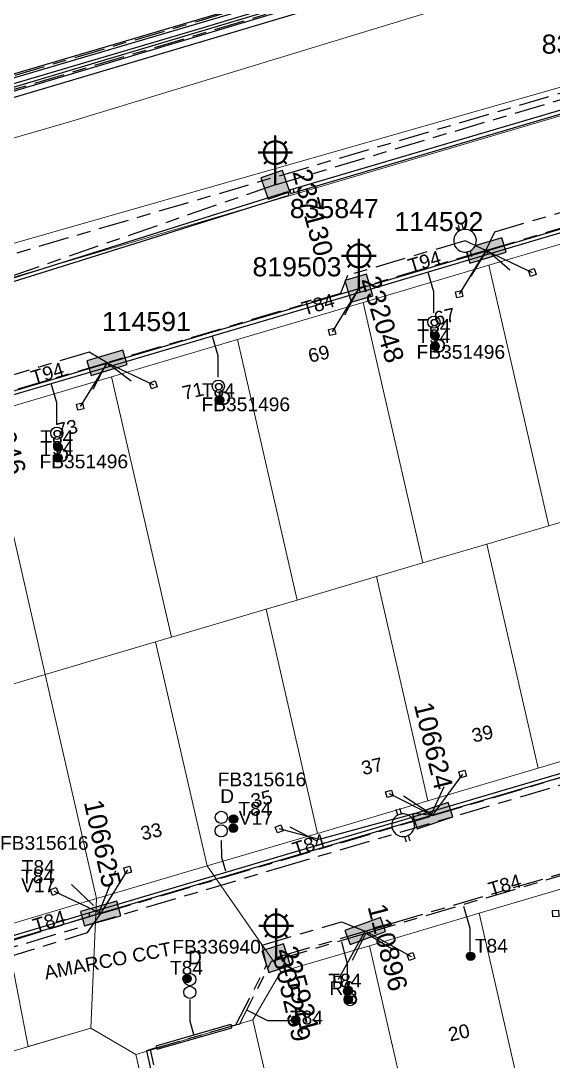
# Model space of a CAD drawing. Header units: metres. Extents: x 303957 to 307239, y 6268736 to 6272503.
# Drawn here: x 305958.5 to 306028.3, y 6269649.5 to 6269785.8 of the extents above; entities that cross this region are included whole.
import ezdxf
from ezdxf.enums import TextEntityAlignment as Align

# ---------------------------------------------------------------- set-up
doc = ezdxf.new("R2010")
doc.units = ezdxf.units.M
doc.linetypes.add('Cable Exist UG', pattern=[8.2, 4, -1.2, 1.8, -1.2])
doc.layers.get('0').update_dxf_attribs({"color": 6})
for name, color, linetype, lineweight in [('Cadastre Land Parcels_SP_EXT', 9, 'Continuous', 5), ('Cadastre Roads_SP_EXT', 9, 'Continuous', 5), ('Cadastre Roads_SP_NEW', 2, 'Continuous', 5)]:
    doc.layers.add(name, color=color, linetype=linetype, lineweight=lineweight)
for name, color, linetype in [('Duct_SP_EXT', 7, 'Continuous'), ('Equip_LV_EXT', 7, 'Continuous'), ('Equip_SP_SL_EXT', 7, 'Continuous'), ('Mains_HV_EXT', 7, 'Continuous'), ('Mains_HV_MOD', 3, 'Continuous'), ('Mains_LV_EXT', 7, 'Continuous'), ('Mains_LV_SL_EXT', 7, 'Continuous'), ('Mains_SL_MOD', 3, 'Continuous'), ('Mains_TR_MOD', 3, 'Continuous'), ('Services_SP_EXT', 7, 'Continuous'), ('SupportsUG_SP_LV_EXT', 7, 'Continuous'), ('SupportsUG_SP_LV_SL_EXT', 7, 'Continuous'), ('Trench_SP_EXT', 7, 'Continuous')]:
    doc.layers.add(name, color=color, linetype=linetype)
doc.styles.add('COLUMN_LABEL', font='arial.ttf')
doc.styles.add('iecARIAL', font='arial.ttf', dxfattribs={"height": 2})
doc.styles.add('POLE_LABEL', font='arial.ttf')
doc.styles.get("Standard").update_dxf_attribs({"font": 'arial.ttf'})
doc.linetypes.add('Cable P UG', pattern='A,6,-0.5,["P",Standard,S=1.7,R=0,X=0.5,Y=-1],-2.9', length=9.4)

# ---------------------------------------------------------------- blocks, each defined once
blk = doc.blocks.new('COLUMN_EXT')
blk.add_hatch(color=256).paths.add_polyline_path([(-1.49, 1.48), (-1.49, -1.49), (1.48, -1.49), (1.48, 1.48)])
blk.add_lwpolyline([(-1.49, -1.49), (1.48, -1.49), (1.48, 1.48), (-1.49, 1.48)], close=True)
for tag, height, style, flags, p in [('ASSET_NUM', 2.5, 'COLUMN_LABEL', 8, (2, 2)), ('STRUCTURE_PLANT_NUMBER', 0.2, 'POLE_LABEL', 9, (1.81, 0.03)), ('STREET_CODE', 0.2, 'COLUMN_LABEL', 9, (1.81, -0.2))]:
    blk.add_attdef(tag, text='', height=height, dxfattribs=dict(style=style, flags=flags)).set_placement(p, align=Align.MIDDLE_LEFT)
at = {"flags": 9}
for tag, p in [('COLUMN_TYPE', (1.81, -0.4)), ('OWNED_BY', (1.81, -0.6)), ('STATE', (1.81, -0.8)), ('USAGE', (1.81, -1)), ('LEGEND', (1.81, -1.2)), ('LOCATION', (1.81, -1.4)), ('STREETNAME', (1.81, -1.6)), ('SUBURB', (1.81, -1.8)), ('NOTES', (1.81, -2))]:
    blk.add_attdef(tag, text='', height=0.2, dxfattribs=at).set_placement(p, align=Align.MIDDLE_LEFT)
at = {"flags": 1}
blk.add_attdef('Z', (1.81, -2.35), '', height=0.2, dxfattribs=at)
blk = doc.blocks.new('PILLAR_EXT')
blk.add_hatch(color=256).paths.add_polyline_path([(-2.475, 0.99), (-2.475, -0.99), (2.475, -0.99), (2.475, 0.99)])
blk.add_lwpolyline([(-2.475, -0.99), (2.475, -0.99), (2.475, 0.99), (-2.475, 0.99)], close=True)
at = {"style": 'iecARIAL', "flags": 8}
blk.add_attdef('ASSET_NUM', (1.5, 3.5), '', height=2.5, dxfattribs=at)
for tag, p, flags in [('OWNED_BY', (0, -0.2), 9), ('STATE', (0, -0.4), 9), ('SUPPORT_TYPE', (0, -0.6), 9), ('USAGE', (0, -0.8), 9), ('LEGEND', (0, -1), 9), ('LOCATION', (0, -1.2), 9), ('NOTES', (0, -1.4), 9), ('STREETNAME', (0, -1.8), 9), ('SUBURB', (0, -2), 1), ('PARENT', (0, -1.6), 9)]:
    blk.add_attdef(tag, p, '', height=0.2, dxfattribs=dict(flags=flags))
blk = doc.blocks.new('DUCT_EXT')
blk.add_circle((0, 0.8), 0.8)
at = {"flags": 1}
blk.add_attdef('Z', (0, 0), '', height=0.2, dxfattribs=at)
at = {"flags": 9}
for tag, p in [('DUCT_CODE', (0, 0)), ('XSECT_TYPE', (0, -0.2)), ('STATE', (0, -0.6)), ('FB_REFERENCE', (0, -0.4)), ('NOTES', (0, -0.8))]:
    blk.add_attdef(tag, text='', height=0.2, dxfattribs=at).set_placement(p, align=Align.MIDDLE_LEFT)
blk = doc.blocks.new('SL_LANTERN_EXT')
at = {"lineweight": 40}
for p, q in [((-1.46, 5.68), (-1.06, 5.28)), ((0, 1.97), (0, 6.47)), ((1.46, 5.68), (1.06, 5.28)), ((-2.25, 4.22), (2.25, 4.22)), ((-1.46, 2.76), (-1.06, 3.16)), ((1.46, 2.76), (1.06, 3.16)), ((0, 0), (0, 2.72))]:
    blk.add_line(p, q, dxfattribs=at)
blk.add_circle((0, 4.22), 1.5, dxfattribs=at)
at = {"style": 'iecARIAL', "flags": 8}
blk.add_attdef('ASSET_NUM', (1.5, 1.5), '', height=2.5, dxfattribs=at)
for tag, p, height, flags in [('CONSTRUCTED_VOLTAGE', (0.98, -0.65), 0.2, 9), ('CONTROL_TYPE', (0.98, -0.85), 0.2, 9), ('LANTERN_PURPOSE', (0.98, -1.05), 0.2, 9), ('LANTERN_TYPE', (0.98, -1.25), 0.2, 9), ('NO_PHASES', (0.98, -1.45), 0.2, 9), ('LNUMBER', (2.18, -3.25), 2.5, 8), ('OPERATING_VOLTAGE', (0.98, -1.65), 0.2, 9), ('ORIENTATION', (0.98, -1.85), 0.2, 9), ('OWNED_BY', (0.98, -2.05), 0.2, 9), ('STATE', (0.98, -2.25), 0.2, 9), ('USAGE', (0.98, -2.45), 0.2, 9), ('CEXIST', (0.98, -2.65), 0.2, 9), ('CNEW', (0.98, -2.85), 0.2, 9), ('CNUMBER', (0.98, -3.05), 0.2, 9), ('CREMOVE', (0.98, -3.25), 0.2, 9), ('CREPLACE', (0.98, -3.45), 0.2, 9), ('LKINGHEIGHT', (0.98, -3.65), 0.2, 9), ('LBRACKET', (0.98, -3.85), 0.2, 9), ('LBRACKETVOCAB', (0.98, -4.05), 0.2, 9), ('LCATEGORY', (0.98, -4.25), 0.2, 9), ('LCHARGE1', (0.98, -4.45), 0.2, 9), ('LCHARGE1PERCENT', (0.98, -4.65), 0.2, 9), ('LCHARGE2', (0.98, -4.85), 0.2, 9), ('LCHARGE2PERCENT', (0.98, -5.05), 0.2, 9), ('LCHARGE3', (0.98, -5.25), 0.2, 9), ('LCHARGE3PERCENT', (0.98, -5.45), 0.2, 9), ('LEXIST', (0.98, -5.65), 0.2, 9), ('LLAMP', (0.98, -5.85), 0.2, 9), ('LLAMPVOCAB', (0.98, -6.05), 0.2, 9), ('LMAST', (0.98, -6.25), 0.2, 9), ('LMASTVOCAB', (0.98, -6.45), 0.2, 9), ('LNEW', (0.98, -6.65), 0.2, 9), ('LANTNUMBER', (0.98, -6.85), 0.2, 9), ('LOUTREACH', (0.98, -7.25), 0.2, 9), ('LOUTREACHVOCAB', (0.98, -7.45), 0.2, 9), ('LRATECODE', (0.98, -7.65), 0.2, 9), ('LREMOVE', (0.98, -7.85), 0.2, 9), ('LREPLACE', (0.98, -8.05), 0.2, 9), ('LTYPE', (0.98, -8.25), 0.2, 9), ('STREETNAME', (0.98, -9.25), 0.2, 9), ('SUBURB', (0.98, -9.45), 0.2, 1), ('LTYPEVOCAB', (0.98, -8.45), 0.2, 9), ('LEGEND', (0.98, -8.65), 0.2, 9), ('LOCATION', (0.98, -8.85), 0.2, 9), ('NOTES', (0.98, -9.05), 0.2, 9)]:
    blk.add_attdef(tag, p, '', height=height, dxfattribs=dict(flags=flags))
blk = doc.blocks.new('CCP_EXT')
at = {"flags": 9}
for tag, p in [('LEGEND', (0, -1.4)), ('STATE', (0, -1.8)), ('LIFE_SUPPORT', (0, -1.6)), ('NOTES', (0, -2))]:
    blk.add_attdef(tag, text='', height=0.2, dxfattribs=at).set_placement(p, align=Align.MIDDLE_LEFT)
blk.add_wipeout([(0, 0.57), (0.57, 0), (0, -0.57), (-0.57, 0)])
blk.add_lwpolyline([(-0.57, 0), (0, 0.57), (0.57, 0), (0, -0.57), (-0.57, 0)])
at = {"flags": 1}
blk.add_attdef('Z', (0, 0), '', height=0.2, dxfattribs=at)
at = {"flags": 9}
for tag, p in [('CCP_TYPE', (0, 0)), ('CONSTRUCTED_VOLTAGE', (0, -0.2)), ('OPERATING_VOLTAGE', (0, -0.6)), ('ORIENTATION', (0, -0.8)), ('OWNED_BY', (0, -1)), ('NO_PHASES', (0, -0.4)), ('USAGE', (0, -1.2))]:
    blk.add_attdef(tag, text='', height=0.2, dxfattribs=at).set_placement(p, align=Align.MIDDLE_LEFT)
blk = doc.blocks.new('LV_UG_LINKS_OPEN_EXT')
blk.add_wipeout([(-0.25, 1.47), (-0.43, 1.43), (-0.61, 1.36), (-0.77, 1.28), (-0.93, 1.17), (-1.07, 1.05), (-1.19, 0.9), (-1.29, 0.75), (-1.38, 0.58), (-1.44, 0.4), (-1.48, 0.22), (-1.49, 0.03), (-1.49, -0.16), (-1.45, -0.34), (-1.4, -0.52), (-1.32, -0.69), (-1.23, -0.85), (-1.11, -1), (-0.98, -1.13), (-0.83, -1.24), (-0.66, -1.34), (-0.49, -1.41), (-0.31, -1.46), (-0.13, -1.49), (0.06, -1.49), (0.25, -1.47), (0.43, -1.43), (0.61, -1.36), (0.77, -1.28), (0.93, -1.17), (1.07, -1.05), (1.19, -0.9), (1.29, -0.75), (1.38, -0.58), (1.44, -0.4), (1.48, -0.22), (1.49, -0.03), (1.49, 0.16), (1.45, 0.34), (1.4, 0.52), (1.32, 0.69), (1.23, 0.85), (1.11, 1), (0.98, 1.13), (0.83, 1.24), (0.66, 1.34), (0.49, 1.41), (0.31, 1.46), (0.13, 1.49), (-0.06, 1.49)])
for p, q in [((-0.25, 1.47), (-0.25, 2.22)), ((0.25, 1.47), (0.25, 2.22)), ((-0.25, -1.47), (-0.25, -2.22)), ((0.25, -1.47), (0.25, -2.22))]:
    blk.add_line(p, q)
blk.add_lwpolyline([(0, -1.49, 1), (0, 1.49, 1)], format="xyb", close=True)
at = {"flags": 9}
for tag, p in [('ACTUAL_STATUS', (0, 0)), ('CONSTRUCTED_VOLTAGE', (0, -0.2)), ('OPERATING_VOLTAGE', (0, -0.6)), ('ORIENTATION', (0, -0.8)), ('STATE', (0, -1)), ('SWITCH_TYPE', (0, -1.2)), ('NO_PHASES', (0, -0.4)), ('USAGE', (0, -1.4)), ('NOTES', (0, -1.6))]:
    blk.add_attdef(tag, text='', height=0.2, dxfattribs=at).set_placement(p, align=Align.MIDDLE_LEFT)
at = {"flags": 1}
blk.add_attdef('Z', (0, 0), '', height=0.2, dxfattribs=at)
blk = doc.blocks.new('CABLE_LARGE_EXT')
h = blk.add_hatch(color=256)
edge = h.paths.add_edge_path()
edge.add_arc((0, 0.55), 0.55, 0, 360)
blk.add_circle((0, 0.55), 0.55)
at = {"flags": 1}
blk.add_attdef('Z', (0, 0), '', height=0.2, dxfattribs=at)
at = {"flags": 9}
for tag, p in [('COND_CODE', (0, 0)), ('STATE', (0, -0.4)), ('XSECT_SIZE', (0, -0.6)), ('FB_REFERENCE', (0, -0.2)), ('NOTES', (0, -0.8))]:
    blk.add_attdef(tag, text='', height=0.2, dxfattribs=at).set_placement(p, align=Align.MIDDLE_LEFT)

msp = doc.modelspace()

# ---------------------------------------------------------------- linework, layer by layer
at = {"layer": 'Cadastre Land Parcels_SP_EXT', "linetype": 'Continuous'}
for points in [[(305913.44, 6269739.21), (305938.19, 6269746.52), (306097.83, 6269793.68), (306108.72, 6269796.94), (306103.63, 6269814.95), (305965.24, 6269772.68), (305896.87, 6269752.9), (305899.58, 6269735.11), (305913.44, 6269739.21)], [(306034.04, 6269721.57), (306044.18, 6269724.56), (306036.35, 6269758.68), (306019.87, 6269753.81), (306027.7, 6269719.69), (306034.04, 6269721.57)], [(306019.58, 6269717.29), (306027.7, 6269719.69), (306019.87, 6269753.81), (306003.39, 6269748.94), (306011.22, 6269714.82), (306019.58, 6269717.29)], [(306005.12, 6269713.02), (306011.22, 6269714.82), (306003.39, 6269748.94), (305986.91, 6269744.07), (305994.74, 6269709.95), (306005.12, 6269713.02)], [(305990.66, 6269708.74), (305994.74, 6269709.95), (305986.91, 6269744.07), (305970.43, 6269739.2), (305978.26, 6269705.08), (305990.66, 6269708.74)], [(305976.2, 6269704.47), (305978.26, 6269705.08), (305970.43, 6269739.2), (305953.9, 6269734.31), (305961.73, 6269700.2), (305976.2, 6269704.47)], [(305961.73, 6269700.2), (305953.9, 6269734.31), (305941.88, 6269730.76), (305938.21, 6269724.47), (305944.92, 6269695.23), (305961.73, 6269700.2)], [(306040.78, 6269692.2), (306034.04, 6269721.57), (306027.7, 6269719.69), (306019.58, 6269717.29), (306026.32, 6269687.93), (306040.78, 6269692.2)], [(306026.32, 6269687.93), (306019.58, 6269717.29), (306011.22, 6269714.82), (306005.12, 6269713.02), (306011.86, 6269683.66), (306026.32, 6269687.93)], [(306011.86, 6269683.66), (306005.12, 6269713.02), (305994.74, 6269709.95), (305990.66, 6269708.74), (305997.4, 6269679.38), (306011.86, 6269683.66)], [(305997.4, 6269679.38), (305990.66, 6269708.74), (305978.26, 6269705.08), (305976.2, 6269704.47), (305982.94, 6269675.11), (305997.4, 6269679.38)], [(305982.94, 6269675.11), (305976.2, 6269704.47), (305961.73, 6269700.2), (305968.47, 6269670.83), (305982.94, 6269675.11)], [(305968.47, 6269670.83), (305961.73, 6269700.2), (305944.92, 6269695.23), (305950.54, 6269670.74), (305956.45, 6269667.28), (305968.47, 6269670.83)], [(306039.7, 6269643.8), (306032.96, 6269673.16), (306018.59, 6269668.91), (306025.32, 6269639.56), (306039.7, 6269643.8)], [(306025.32, 6269639.56), (306018.59, 6269668.91), (306004.22, 6269664.67), (306010.95, 6269635.31), (306025.32, 6269639.56)], [(306010.95, 6269635.31), (306004.22, 6269664.67), (305992.62, 6269661.24), (305988.95, 6269654.96), (305994.58, 6269630.47), (306010.95, 6269635.31)], [(305976.59, 6269637.4), (305973.6, 6269650.42), (305967.69, 6269653.88), (305943.71, 6269646.79), (305947.39, 6269630.71), (305976.59, 6269637.4)]]:
    msp.add_lwpolyline(points, close=True, dxfattribs=at)
at = {"layer": 'Cadastre Roads_SP_EXT', "linetype": 'Continuous'}
msp.add_lwpolyline([(306000.2, 6269605.99), (305994.58, 6269630.47), (305988.95, 6269654.96), (305973.6, 6269650.42), (305984.81, 6269601.61), (306000.2, 6269605.99)], close=True, dxfattribs=at)
at = {"layer": 'Duct_SP_EXT'}
for p, q in [((306032.4, 6269800.91), (305946.6, 6269775.61)), ((306032.54, 6269800.45), (305946.74, 6269775.15)), ((306002.61, 6269790.6), (305952.44, 6269775.58)), ((306002.74, 6269790.14), (305952.59, 6269775.12)), ((305994.21, 6269763.81), (306042.02, 6269777.92)), ((305994.34, 6269763.35), (306042.16, 6269777.46)), ((306019.57, 6269755.72), (306052.14, 6269765.37)), ((306019.7, 6269755.26), (306052.27, 6269764.91)), ((305945, 6269748.24), (305993.53, 6269763.45)), ((305945.14, 6269747.78), (305993.68, 6269763)), ((305993.53, 6269763.45), (305993.61, 6269763.23)), ((305993.68, 6269763), (305993.61, 6269763.23)), ((305993.76, 6269763.68), (305994.21, 6269763.81)), ((305993.76, 6269763.68), (305993.83, 6269763.45)), ((305993.9, 6269763.22), (305993.83, 6269763.45)), ((305993.9, 6269763.22), (305994.34, 6269763.35)), ((305994.21, 6269763.81), (305994.27, 6269763.58)), ((305994.34, 6269763.35), (305994.27, 6269763.58)), ((306019.57, 6269755.72), (306019.63, 6269755.49)), ((306019.57, 6269755.72), (306019.63, 6269755.49)), ((306019.7, 6269755.26), (306019.63, 6269755.49)), ((306019.7, 6269755.26), (306019.63, 6269755.49)), ((306002.85, 6269750.76), (306002.92, 6269750.53)), ((306002.85, 6269750.76), (306002.92, 6269750.53)), ((306002.99, 6269750.3), (306002.92, 6269750.53)), ((306002.99, 6269750.3), (306002.92, 6269750.53)), ((305955.88, 6269736.84), (305969.96, 6269741.01)), ((305969.96, 6269741.01), (305970.03, 6269740.78)), ((305969.96, 6269741.01), (305970.03, 6269740.78)), ((305970.1, 6269740.55), (305970.03, 6269740.78)), ((305970.1, 6269740.55), (305970.03, 6269740.78)), ((306012.12, 6269682.19), (306012.19, 6269681.96)), ((306012.13, 6269682.19), (306012.19, 6269681.96)), ((306012.26, 6269681.73), (306012.19, 6269681.96)), ((306012.26, 6269681.73), (306012.19, 6269681.96)), ((305957.41, 6269665.98), (305967.46, 6269668.96)), ((305957.55, 6269665.52), (305967.6, 6269668.5)), ((305967.46, 6269668.96), (305968.78, 6269669.37)), ((305967.46, 6269668.96), (305967.53, 6269668.73)), ((305967.6, 6269668.5), (305967.53, 6269668.73)), ((305967.6, 6269668.5), (305968.92, 6269668.91)), ((305968.78, 6269669.37), (305968.85, 6269669.14)), ((305968.78, 6269669.37), (305968.85, 6269669.14)), ((305968.92, 6269668.91), (305968.85, 6269669.14)), ((305968.92, 6269668.91), (305968.85, 6269669.14)), ((305976.27, 6269651.57), (305986.05, 6269654.38)), ((305976.41, 6269651.11), (305986.18, 6269653.92)), ((305986.05, 6269654.38), (305986.11, 6269654.15)), ((305986.18, 6269653.92), (305986.11, 6269654.15)), ((305976.27, 6269651.57), (305976.34, 6269651.34)), ((305976.41, 6269651.11), (305976.34, 6269651.34))]:
    msp.add_line(p, q, dxfattribs=at)
for points in [[(306012.63, 6269747.57), (306012.63, 6269750.34), (306011.92, 6269752.86)], [(305984.39, 6269739.17), (305984.39, 6269741.94), (305983.67, 6269744.46)], [(305963.24, 6269733.01), (305963.24, 6269735.78), (305962.52, 6269738.3)], [(305984.79, 6269678.46), (305984.85, 6269676.26), (305985.34, 6269674.47)], [(306017.42, 6269663.92), (306017.42, 6269666.9), (306016.59, 6269669.8)], [(305980.68, 6269657.63), (305980.69, 6269654.8), (305981.16, 6269653.09)], [(305993.92, 6269654.83), (305990.89, 6269654.83), (305988.25, 6269656.16)]]:
    msp.add_lwpolyline(points, dxfattribs=at)
at = {"layer": 'Mains_LV_EXT', "linetype": 'Cable Exist UG'}
for points in [[(305906.3, 6269650.39), (305931.51, 6269657.85), (305953.95, 6269664.43), (305956.5, 6269663.07), (305967.26, 6269666.4), (305969.01, 6269668.87)], [(305968.96, 6269668.91), (305956.44, 6269665.05), (305948.78, 6269669.06)]]:
    msp.add_lwpolyline(points, dxfattribs=at)
at = {"layer": 'Mains_LV_SL_EXT', "linetype": 'Cable Exist UG'}
msp.add_lwpolyline([(305991.99, 6269663.05), (305992.57, 6269663.31), (305992.57, 6269663.31), (306003.63, 6269666.56)], dxfattribs=at)
at = {"layer": 'Mains_SL_MOD', "linetype": 'Cable Exist UG'}
for points in [[(305991.88, 6269764.35), (306040.95, 6269779.01)], [(305991.88, 6269764.35), (305946.26, 6269748.56), (305944.56, 6269749.06)]]:
    msp.add_lwpolyline(points, dxfattribs=at)
at = {"layer": 'Mains_TR_MOD', "linetype": 'Cable Exist UG'}
for points in [[(305940.57, 6269773.69), (305949.92, 6269776.38), (305981.75, 6269785.79), (305992.18, 6269788.93), (306045.59, 6269804.54), (306056.21, 6269807.69), (306084.46, 6269816.06), (306098.57, 6269820.24), (306104.54, 6269822.12), (306104.54, 6269822.12, 0.431297), (306109.14, 6269831.1), (306109.14, 6269831.1), (306051.46, 6270016.79), (306051.46, 6270016.79, -0.333496), (306053.67, 6270025.96), (306053.67, 6270025.96), (306067.73, 6270030.29), (306104.87, 6270041.57), (306104.87, 6270041.57, -0.242577), (306109.57, 6270037.48), (306109.57, 6270037.48), (306121.37, 6269999.26), (306128.73, 6269975.58)], [(305929.03, 6269768.4), (305933.97, 6269769.76), (305952.52, 6269775.33), (306027.51, 6269797.66), (306060.51, 6269807.07), (306082.33, 6269813.43), (306105.42, 6269820.04), (306108.5, 6269822.2), (306108.5, 6269822.2, 0.191335), (306111.38, 6269827.75), (306111.38, 6269827.75), (306111.09, 6269831.78), (306111.09, 6269831.78, 0.101126), (306111.03, 6269832.39), (306111.03, 6269832.39), (306053.24, 6270017.92)]]:
    msp.add_lwpolyline(points, format="xyb", dxfattribs=at)
at = {"layer": 'Trench_SP_EXT', "linetype": 'Cable Exist UG'}
for points in [[(306019.58, 6269755.81), (306017.11, 6269751.72)], [(306019.58, 6269755.81), (306023.01, 6269752.86)], [(306002.82, 6269750.82), (306000.71, 6269746.82)], [(305969.8, 6269741.08), (305967.68, 6269736.97)], [(305969.8, 6269741.08), (305973.48, 6269738.27)], [(306008.69, 6269684.3), (306012.34, 6269681.91), (306014.15, 6269685.85)], [(305968.85, 6269669.14), (305970.97, 6269674.5)], [(305965.17, 6269672.7), (305968.85, 6269669.14)], [(305992.2, 6269662.88), (306003.73, 6269666.3)], [(306003.73, 6269666.3), (306001.74, 6269662.36)], [(306003.77, 6269666.31), (306007.5, 6269664.09)], [(305986.11, 6269654.15), (305987.22, 6269654.44), (305991.39, 6269662.64), (305992.2, 6269662.88)], [(305976.34, 6269651.34), (305974.99, 6269650.89), (305977.97, 6269638.06)]]:
    msp.add_lwpolyline(points, dxfattribs=at)

# ---------------------------------------------------------------- block references
at = {"layer": 'Duct_SP_EXT'}
for name, p, rotation in [('DUCT_EXT', (306011.86, 6269746.36), 269.7359660294992), ('CABLE_LARGE_EXT', (306012.26, 6269744.55), 269.9999999999998), ('CABLE_LARGE_EXT', (306012.26, 6269743.21), 269.9999999999998), ('DUCT_EXT', (305983.61, 6269737.96), 269.7359660294992), ('CABLE_LARGE_EXT', (305984.02, 6269736.15), 269.9999999999998), ('DUCT_EXT', (305962.46, 6269731.8), 269.7359660294992), ('CABLE_LARGE_EXT', (305962.86, 6269729.99), 269.9999999999998), ('CABLE_LARGE_EXT', (305962.86, 6269728.57), 269.9999999999998), ('DUCT_EXT', (306000.9, 6269657.63), 268.4946545608778), ('CABLE_LARGE_EXT', (306000.9, 6269657.63), 268.4946545608778)]:
    msp.add_blockref(name, p, dxfattribs=dict(at, rotation=rotation))
for name, p in [('DUCT_EXT', (305984.81, 6269680.68)), ('CABLE_LARGE_EXT', (305986.4, 6269680.7)), ('DUCT_EXT', (305984.78, 6269678.91)), ('CABLE_LARGE_EXT', (305986.37, 6269679.52)), ('CABLE_LARGE_EXT', (306017.46, 6269662.73)), ('CABLE_LARGE_EXT', (305980.31, 6269659.8)), ('DUCT_EXT', (305980.68, 6269659.43)), ('DUCT_EXT', (305980.68, 6269657.76)), ('CABLE_LARGE_EXT', (305994.53, 6269654.39))]:
    msp.add_blockref(name, p, dxfattribs=at)
at = {"layer": 'Equip_SP_SL_EXT'}
ref = msp.add_blockref('SL_LANTERN_EXT', (305991.88, 6269764.35), dxfattribs=at)
ref.add_attrib('ASSET_NUM', '237130', dxfattribs={"layer": '0', "height": 2.5, "rotation": 284.9042, "style": 'iecARIAL'}).set_placement((305993.38, 6269765.85), align=Align.BOTTOM_LEFT)
ref = msp.add_blockref('SL_LANTERN_EXT', (306002.82, 6269750.82), dxfattribs=at)
ref.add_attrib('ASSET_NUM', '232048', dxfattribs={"layer": '0', "height": 2.5, "rotation": 286.5119, "style": 'iecARIAL'}).set_placement((306004.32, 6269752.32), align=Align.MIDDLE_LEFT)
ref = msp.add_blockref('SL_LANTERN_EXT', (305953.32, 6269736.14), dxfattribs=at)
ref.add_attrib('ASSET_NUM', '232046', dxfattribs={"layer": '0', "height": 2.5, "rotation": 286.5119, "style": 'iecARIAL'}).set_placement((305954.82, 6269737.64), align=Align.MIDDLE_LEFT)
ref = msp.add_blockref('SL_LANTERN_EXT', (305991.99, 6269663.05), dxfattribs=at)
ref.add_attrib('ASSET_NUM', '225921', dxfattribs={"layer": '0', "height": 2.5, "rotation": 285.0579, "style": 'iecARIAL'}).set_placement((305993.49, 6269664.55), align=Align.MIDDLE_LEFT)
at = {"layer": 'SupportsUG_SP_LV_EXT'}
ref = msp.add_blockref('PILLAR_EXT', (306019.47, 6269755.75), dxfattribs=dict(at, rotation=196.5118502328218))
ref.add_attrib('ASSET_NUM', '114592', dxfattribs={"layer": '0', "height": 2.5, "style": 'iecARIAL'}).set_placement((306007.48, 6269759.53), align=Align.MIDDLE_LEFT)
ref = msp.add_blockref('PILLAR_EXT', (305969.83, 6269741.04), dxfattribs=dict(at, rotation=196.5118502328218))
ref.add_attrib('ASSET_NUM', '114591', dxfattribs={"layer": '0', "height": 2.5, "style": 'iecARIAL'}).set_placement((305969.16, 6269746.44), align=Align.MIDDLE_LEFT)
ref = msp.add_blockref('PILLAR_EXT', (306012.49, 6269681.71), dxfattribs=dict(at, rotation=18.51543739599724))
ref.add_attrib('ASSET_NUM', '106624', dxfattribs={"layer": '0', "height": 2.5, "rotation": 283.6905, "style": 'iecARIAL'}).set_placement((306013.99, 6269685.21), align=Align.MIDDLE_RIGHT)
ref = msp.add_blockref('PILLAR_EXT', (305969.01, 6269668.87), dxfattribs=dict(at, rotation=195.4976980092047))
ref.add_attrib('ASSET_NUM', '106625', dxfattribs={"layer": '0', "height": 2.5, "rotation": 282.4523, "style": 'iecARIAL'}).set_placement((305970.51, 6269672.37), align=Align.MIDDLE_RIGHT)
ref = msp.add_blockref('PILLAR_EXT', (306003.66, 6269666.6), dxfattribs=dict(at, rotation=20.13584677157905))
ref.add_attrib('ASSET_NUM', '110896', dxfattribs={"layer": '0', "height": 2.5, "rotation": 284.4939, "style": 'iecARIAL'}).set_placement((306005.16, 6269670.1), align=Align.MIDDLE_LEFT)
at = {"layer": 'SupportsUG_SP_LV_SL_EXT'}
ref = msp.add_blockref('COLUMN_EXT', (306040.95, 6269779.01), dxfattribs=dict(at, rotation=15.333595068572))
ref.add_attrib('ASSET_NUM', '835848', dxfattribs={"layer": '0', "height": 2.5, "style": 'COLUMN_LABEL'}).set_placement((306026.77, 6269782.78), align=Align.MIDDLE_LEFT)
ref = msp.add_blockref('COLUMN_EXT', (305991.88, 6269764.35), dxfattribs=dict(at, rotation=18.75195553426227))
ref.add_attrib('ASSET_NUM', '835847', dxfattribs={"layer": '0', "height": 2.5, "style": 'COLUMN_LABEL'}).set_placement((305993.78, 6269761.24), align=Align.MIDDLE_LEFT)
ref = msp.add_blockref('COLUMN_EXT', (306002.82, 6269750.82), dxfattribs=dict(at, rotation=106.5118500800241))
ref.add_attrib('ASSET_NUM', '819503', dxfattribs={"layer": '0', "height": 2.5, "style": 'COLUMN_LABEL'}).set_placement((305988.89, 6269754.86), align=Align.TOP_LEFT)
ref = msp.add_blockref('COLUMN_EXT', (305991.99, 6269663.05), dxfattribs=dict(at, rotation=17.62854835724404))
ref.add_attrib('ASSET_NUM', '805259', dxfattribs={"layer": '0', "height": 2.5, "rotation": 282.989, "style": 'COLUMN_LABEL'}).set_placement((305993.99, 6269663.8), align=Align.TOP_LEFT)

# ---------------------------------------------------------------- texts
at = {"layer": 'Cadastre Land Parcels_SP_EXT', "linetype": 'Continuous'}
for s, rotation, p in [('67', 12.8608, (306012.89, 6269745.9)), ('69', 12.6679, (305996.41, 6269741.03)), ('71', 12.9178, (305979.92, 6269736.16)), ('73', 12.9753, (305963.42, 6269731.28)), ('39', 12.6119, (306017.84, 6269691.27)), ('37', 12.6679, (306003.38, 6269687)), ('35', 13.1673, (305988.92, 6269682.72)), ('33', 12.9178, (305974.46, 6269678.45)), ('20', 12.8726, (306014.77, 6269652.11))]:
    msp.add_text(s, height=1.8, rotation=rotation, dxfattribs=at).set_placement(p)
at = {"layer": 'Cadastre Roads_SP_EXT'}
msp.add_text('AMARCO CCT', height=1.8, rotation=10.8855, dxfattribs=at).set_placement((305961.79, 6269660.22))
at = {"layer": 'Duct_SP_EXT'}
for s, p in [('T84', (306010.49, 6269744.96)), ('T94', (306010.48, 6269743.61)), ('D', (306012.44, 6269742.36)), ('FB351496', (306010.38, 6269741.56)), ('T84', (305982.24, 6269736.56)), ('D', (305984.27, 6269735.5)), ('FB351496', (305982.21, 6269734.69)), ('T84', (305961.09, 6269730.4)), ('T94', (305961.09, 6269728.98)), ('D', (305963.04, 6269728.02)), ('FB351496', (305960.99, 6269727.21)), ('FB315616', (305984.32, 6269685.55)), ('D', (305984.65, 6269683.37)), ('T84', (305987.04, 6269681.7)), ('FB315616', (305955.81, 6269677.23)), ('T84', (305958.65, 6269674.09)), ('FB336940', (305978.38, 6269663.63)), ('T84', (306018.01, 6269663.76)), ('D', (305980.43, 6269662.23)), ('T84', (305978.07, 6269660.88)), ('B', (306001.05, 6269657.08)), ('T84', (305993.79, 6269654.36))]:
    msp.add_text(s, height=1.8, dxfattribs=at).set_placement(p)
at = {"layer": 'Mains_LV_EXT'}
for s, rotation, p in [('T94', 16.5119, (306009.59, 6269752.82)), ('T84', 16.5119, (305995.66, 6269747.19)), ('T94', 16.5119, (305960.2, 6269738.18)), ('T84', 17.3607, (305994.45, 6269676.38)), ('T84', 16.6994, (306020.11, 6269671.14)), ('T84', 16.9797, (305960.43, 6269666.37))]:
    msp.add_text(s, height=1.8, rotation=rotation, dxfattribs=at).set_placement(p)

# ---------------------------------------------------------------- next in the draw order: block references
at = {"layer": 'Services_SP_EXT'}
for p, rotation in [((306025.54, 6269752.86), 154.5118500650809), ((306015.96, 6269750.02), 58.51185014497356), ((305999.31, 6269745.08), 58.51185014497356), ((305975.9, 6269738.14), 154.5118500650809), ((305966.31, 6269735.3), 58.51185014497356), ((306016.43, 6269687.16), 240.515437602718), ((306006.83, 6269684.56), 330.6386291674285), ((305992.39, 6269679.96), 336.5154373853355), ((305972.54, 6269674.59), 238.3161536124566), ((305962.94, 6269671.78), 334.3161536270819), ((306028.61, 6269668.89), 317.9999998523446), ((306009.66, 6269663.25), 153.9542318094527), ((306000.1, 6269660.25), 317.9999998523446)]:
    msp.add_blockref('CCP_EXT', p, dxfattribs=dict(at, rotation=rotation))

# ---------------------------------------------------------------- next in the draw order: linework, layer by layer
at = {"layer": 'Cadastre Roads_SP_EXT', "linetype": 'Continuous'}
for points in [[(306004.22, 6269664.67), (306018.59, 6269668.91), (306032.96, 6269673.16), (306047.34, 6269677.41), (306061.71, 6269681.65), (306085.72, 6269688.75), (306086.65, 6269705.76), (306069.71, 6269700.75), (306055.25, 6269696.48), (306040.78, 6269692.2), (306026.32, 6269687.93), (306011.86, 6269683.66), (305997.4, 6269679.38), (305982.94, 6269675.11), (305992.62, 6269661.24), (306004.22, 6269664.67)], [(305967.69, 6269653.88), (305968.47, 6269670.83), (305956.45, 6269667.28), (305959.48, 6269651.45), (305967.69, 6269653.88)]]:
    msp.add_lwpolyline(points, close=True, dxfattribs=at)
at = {"layer": 'Cadastre Roads_SP_NEW', "color": 252, "flags": 128}
msp.add_lwpolyline([(305841.87, 6269723.63), (306133.07, 6269806.83)], dxfattribs=at)
at = {"layer": 'Duct_SP_EXT'}
for p, q in [((305969.96, 6269741.01), (306002.85, 6269750.76)), ((305970.1, 6269740.55), (306002.99, 6269750.3)), ((305956.01, 6269736.38), (305970.1, 6269740.55)), ((306012.13, 6269682.19), (306055.53, 6269694.99)), ((306012.26, 6269681.73), (306055.67, 6269694.53))]:
    msp.add_line(p, q, dxfattribs=at)
msp.add_lwpolyline([(306001.34, 6269659.31), (306001.34, 6269662.28), (306000.61, 6269665.16)], dxfattribs=at)
at = {"layer": 'Mains_HV_MOD', "linetype": 'Cable P UG'}
for points in [[(305812.13, 6269732.94), (305830.22, 6269738.37), (305837.92, 6269740.76), (305897.01, 6269758.33), (305906.23, 6269761.07), (305929.29, 6269767.44), (305929.29, 6269767.44), (305934.25, 6269768.8), (305952.81, 6269774.37), (306027.79, 6269796.7), (306060.79, 6269806.11), (306082.6, 6269812.47), (306105.86, 6269819.12), (306109.11, 6269821.41), (306109.15, 6269821.45), (306109.15, 6269821.45, 0.191334), (306112.38, 6269827.65), (306112.38, 6269827.65), (306112.38, 6269827.74), (306112.09, 6269831.78), (306112.09, 6269831.78, 0.091323), (306111.98, 6269832.68), (306111.98, 6269832.68), (306054.24, 6270018.09)], [(305804.46, 6269732.3), (305844.06, 6269744.26), (305850.03, 6269746.14), (305874.61, 6269753.14), (305899.43, 6269760.62), (305907.23, 6269762.87), (305921.85, 6269767.06), (305937.46, 6269771.76), (305940.85, 6269772.73), (305940.85, 6269772.73), (305950.2, 6269775.42), (305982.03, 6269784.83), (305992.47, 6269787.98), (306045.87, 6269803.58), (306056.49, 6269806.73), (306084.75, 6269815.1), (306098.86, 6269819.29), (306104.83, 6269821.17), (306104.83, 6269821.17, 0.430103), (306110.09, 6269831.42), (306110.09, 6269831.42), (306052.4, 6270017.14)]]:
    msp.add_lwpolyline(points, format="xyb", dxfattribs=at)
at = {"layer": 'Mains_LV_EXT', "linetype": 'Cable Exist UG'}
for points in [[(305969.83, 6269741.04), (305967.48, 6269742.42), (305967.48, 6269742.42), (305951.11, 6269737.51), (305950.41, 6269735.28), (305950.41, 6269735.28), (305940.35, 6269732.3), (305935.69, 6269724.66), (305935.86, 6269723.74)], [(305969.83, 6269741.04), (305953.32, 6269736.14)], [(306012.49, 6269681.71), (306055.86, 6269694.6)], [(305981.87, 6269623.34), (305983.37, 6269625.79), (305983.37, 6269625.79), (305980.11, 6269639.94), (305977.8, 6269641.06), (305975.52, 6269651.07), (305986.71, 6269654.3), (305986.71, 6269654.3), (305990.73, 6269662.11), (305990.14, 6269664.73), (305990.14, 6269664.73), (306000.54, 6269667.8), (306003.63, 6269666.56)]]:
    msp.add_lwpolyline(points, dxfattribs=at)
at = {"layer": 'Services_SP_EXT'}
for points in [[(306002.82, 6269750.82), (305999.31, 6269745.08)], [(305969.83, 6269741.04), (305966.31, 6269735.3)], [(305969.83, 6269741.04), (305975.9, 6269738.14)], [(306012.49, 6269681.71), (306016.43, 6269687.16)], [(305969.01, 6269668.87), (305972.54, 6269674.59)], [(305969.01, 6269668.87), (305962.94, 6269671.78)], [(306003.66, 6269666.6), (306000.1, 6269660.25)], [(306003.66, 6269666.6), (306009.66, 6269663.25)]]:
    msp.add_lwpolyline(points, dxfattribs=at)
at = {"layer": 'Trench_SP_EXT', "linetype": 'Cable Exist UG'}
for points in [[(305993.78, 6269680.25), (305997.73, 6269678.22)], [(306003.77, 6269666.31), (306032.51, 6269674.8)]]:
    msp.add_lwpolyline(points, dxfattribs=at)

# ---------------------------------------------------------------- next in the draw order: block references
at = {"layer": 'Duct_SP_EXT'}
msp.add_blockref('CABLE_LARGE_EXT', (306001.34, 6269658.16), dxfattribs=at)

# ---------------------------------------------------------------- next in the draw order: texts
for s, p in [('V17', (305987.08, 6269680.52)), ('T84', (305958.56, 6269672.85)), ('V17', (305958.59, 6269671.68)), ('T84', (305998.83, 6269659.2)), ('R6', (305998.97, 6269658.22))]:
    msp.add_text(s, height=1.8, dxfattribs=at).set_placement(p)

# ---------------------------------------------------------------- next in the draw order: block references
at = {"layer": 'Equip_LV_EXT'}
for p, rotation in [((306016.73, 6269757.02), 196.5118502328218), ((306008.62, 6269680.45), 197.2095576586904)]:
    msp.add_blockref('LV_UG_LINKS_OPEN_EXT', p, dxfattribs=dict(at, rotation=rotation))

# ---------------------------------------------------------------- next in the draw order: linework, layer by layer
at = {"layer": 'Duct_SP_EXT'}
for p, q in [((306002.85, 6269750.76), (306019.57, 6269755.72)), ((306002.99, 6269750.3), (306019.7, 6269755.26)), ((305968.78, 6269669.37), (306012.12, 6269682.19)), ((305968.92, 6269668.91), (306012.26, 6269681.73))]:
    msp.add_line(p, q, dxfattribs=at)
at = {"layer": 'Mains_HV_EXT', "linetype": 'Cable Exist UG'}
msp.add_lwpolyline([(305871.5, 6269639.03), (305919.99, 6269653.31), (305992.52, 6269674.92), (306111.55, 6269709.92)], dxfattribs=at)
at = {"layer": 'Mains_HV_MOD', "linetype": 'Cable Exist UG'}
msp.add_lwpolyline([(305783.19, 6269700.84), (305784.83, 6269702.12), (305789.55, 6269703.75), (305789.55, 6269703.75), (305820.58, 6269713.09), (305896.35, 6269735.04), (305896.26, 6269737.23), (305904.85, 6269739.78), (305904.85, 6269739.78), (305912.59, 6269742.06), (305937.34, 6269749.37), (306092.86, 6269795.03), (306093.41, 6269797.59), (306102.88, 6269800.24), (306093.31, 6269833.57), (306126.23, 6269843.23), (306136.46, 6269846.36)], dxfattribs=at)
at = {"layer": 'Mains_LV_EXT', "linetype": 'Cable Exist UG'}
for points in [[(306019.47, 6269755.75), (306020.62, 6269758.18), (306020.62, 6269758.18), (306052.75, 6269767.72), (306055.09, 6269766.31), (306055.09, 6269766.31), (306092.88, 6269777.51), (306100.53, 6269773.51), (306103.3, 6269763.65)], [(306019.47, 6269755.75), (306052.1, 6269765.42)], [(306019.47, 6269755.75), (306016.73, 6269757.02), (306016.73, 6269757.02), (306001.34, 6269752.47), (306000.43, 6269750.11), (306000.43, 6269750.11), (305969.63, 6269740.98)], [(306019.47, 6269755.75), (306002.82, 6269750.82)], [(306003.63, 6269666.56), (306007.35, 6269667.67), (306007.35, 6269667.67), (306029.54, 6269674.16), (306030.74, 6269676.63), (306030.74, 6269676.63), (306057.81, 6269684.78), (306061.28, 6269683.47)], [(305969.01, 6269668.87), (306012.49, 6269681.71)]]:
    msp.add_lwpolyline(points, dxfattribs=at)
at = {"layer": 'Services_SP_EXT'}
for points in [[(306019.47, 6269755.75), (306015.96, 6269750.02)], [(306019.47, 6269755.75), (306025.54, 6269752.86)], [(306012.49, 6269681.71), (306006.83, 6269684.56)], [(306012.49, 6269681.71), (306010.13, 6269681.98), (305997.64, 6269678.58), (305992.39, 6269679.96)]]:
    msp.add_lwpolyline(points, dxfattribs=at)

doc.saveas('drawing.dxf')
